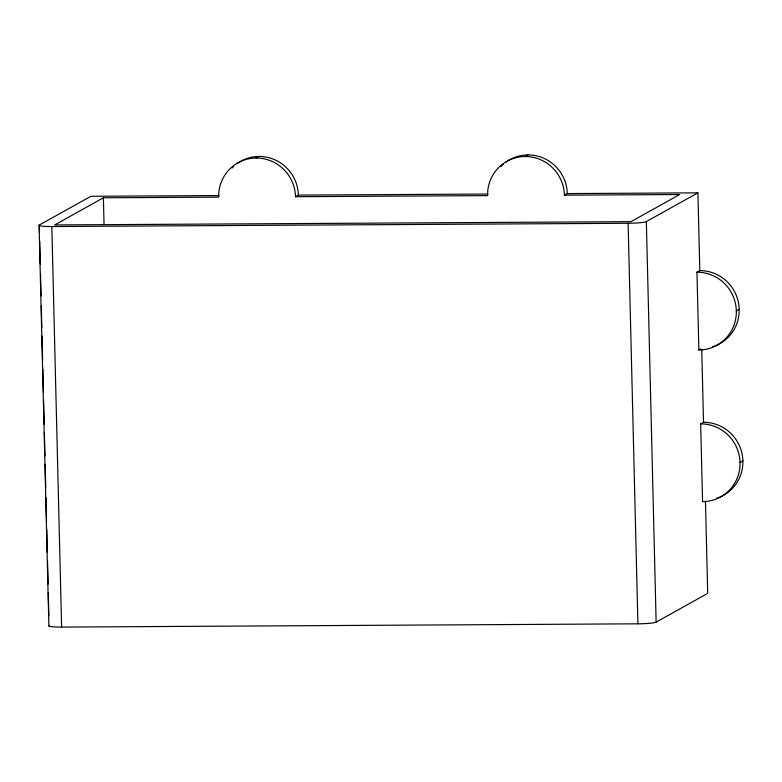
<?xml version="1.0" encoding="UTF-8"?>
<svg xmlns="http://www.w3.org/2000/svg" width="782" height="782" viewBox="0 0 782 782"><rect width="100%" height="100%" fill="white"/><g stroke="black" fill="none" stroke-linecap="round" stroke-linejoin="round"><path stroke-width="1.17" d="M39.501 232.352L39.315 225.02L90.888 196.292L219.077 195.559M103.39 197.797L54.681 224.942L630.986 221.668L679.685 194.532L564.428 195.177A39.09 38.22 60.9 0 0 525.064 156.508A39.09 38.22 60.9 0 0 487.587 195.617L295.488 196.702A39.09 38.22 60.9 0 0 256.125 158.032A39.09 38.22 60.9 0 0 218.657 197.142L103.39 197.797L104.045 224.6M256.125 158.032L258.989 156.439M295.488 196.702L298.362 195.109L488.027 194.034M525.064 156.508L527.928 154.914M564.428 195.177L567.292 193.584L697.925 192.841L699.822 270.621A39.09 38.22 60.9 0 1 738.648 303.66A39.09 38.22 60.9 0 1 712.695 346.709M39.315 225.02A15.64 1.554 -1.4 0 0 51.817 226.536L628.112 223.271A15.64 1.554 -1.4 0 0 646.352 221.58L697.925 192.841M700.77 348.928L698.864 349.994L696.957 272.214L699.822 270.621M698.864 349.994A39.09 38.22 60.9 0 0 736.331 310.884L739.195 309.291M742.9 460.96L740.036 462.553A39.09 38.22 60.9 0 1 702.568 501.663L700.662 423.883L703.526 422.29L701.757 349.613M49.11 625.571A15.64 1.554 -1.4 0 0 61.612 627.086L637.907 623.821A15.64 1.554 -1.4 0 0 656.137 622.13L707.71 593.391L705.462 501.272M646.352 221.58L656.137 622.13M628.112 223.271L637.907 623.821M51.817 226.536L61.612 627.086M39.706 240.905L40.273 264.101M40.508 273.876L41.045 295.85M41.29 305.625L41.827 327.609M42.032 336.152L42.629 360.58M42.844 369.124L43.411 392.329M43.616 400.873L44.183 424.079M44.388 432.632L44.955 455.828M45.17 464.381L45.737 487.577M45.972 497.352L46.539 520.558M46.754 529.101L47.321 552.307M47.526 560.85L48.093 584.056M48.298 592.6L48.865 615.805M39.1 225.431L48.885 625.981M696.957 272.214A39.09 38.22 60.9 0 1 736.331 310.884M700.662 423.883A39.09 38.22 60.9 0 1 740.036 462.553M703.526 422.29A39.09 38.22 60.9 0 1 742.353 455.329A39.09 38.22 60.9 0 1 716.4 498.369M501.037 166.458A39.09 38.22 60.9 0 1 503.442 164.161M506.071 162.07A39.09 38.22 60.9 0 1 545.777 159.215A39.09 38.22 60.9 0 1 567.292 193.584M232.098 167.983A39.09 38.22 60.9 0 1 233.681 166.429M237.132 163.594A39.09 38.22 60.9 0 1 276.838 160.74A39.09 38.22 60.9 0 1 298.362 195.109"/></g></svg>
